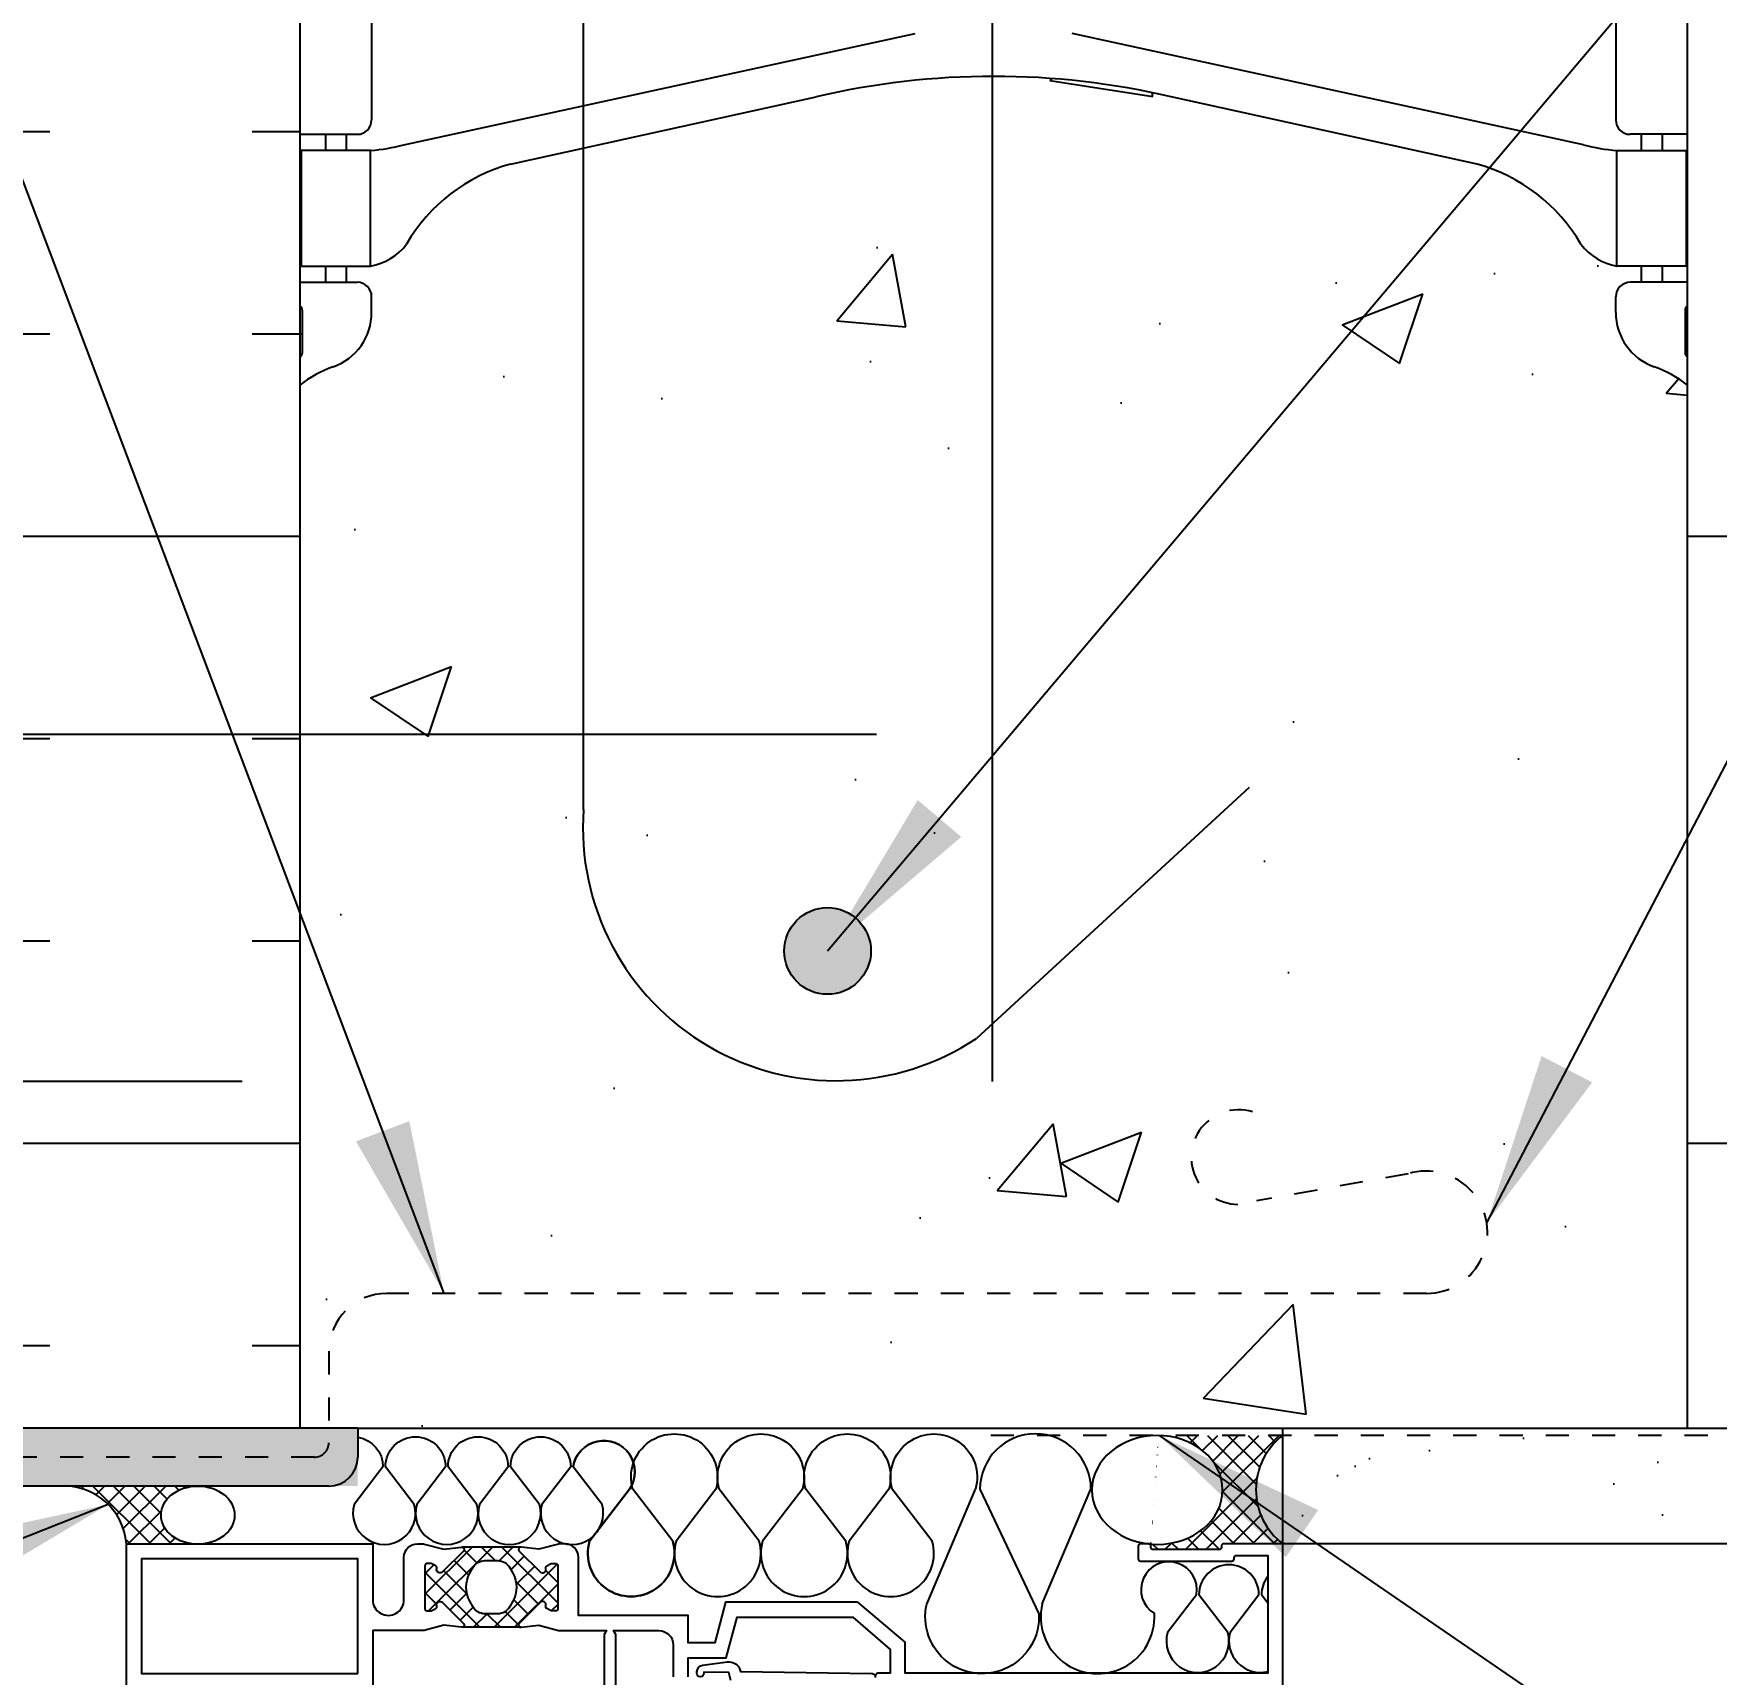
# Model space of a CAD drawing. Header units: inches. Extents: x 2671 to 2825, y 382 to 425.
# Drawn here: x 2803.74 to 2811.02, y 403.5 to 410.59 of the extents above; entities that cross this region are included whole.
import ezdxf

# ---------------------------------------------------------------- set-up
doc = ezdxf.new("R2010")
doc.units = ezdxf.units.IN
doc.header["$LTSCALE"] = 0.5
doc.header["$MEASUREMENT"] = 0
doc.linetypes.add('DASHED2', pattern=[0.375, 0.25, -0.125])
doc.linetypes.add('HIDDEN2', pattern=[0.1875, 0.125, -0.0625])
doc.layers.get('Defpoints').update_dxf_attribs({"linetype": 'CONTINUOUS'})
for name, color, linetype in [('HATCH', 12, 'CONTINUOUS'), ('LINE18', 9, 'CONTINUOUS'), ('line25', 2, 'CONTINUOUS'), ('LINE50', 5, 'CONTINUOUS'), ('LINE65', 3, 'CONTINUOUS'), ('LINE9', 9, 'CONTINUOUS'), ('TEXT', 4, 'CONTINUOUS'), ('Web_Edge', 9, 'CONTINUOUS')]:
    doc.layers.add(name, color=color, linetype=linetype)
doc.styles.add('DIM', font='romans.shx', dxfattribs={"width": 0.7})
doc.dimstyles.new('ext_12', dxfattribs={"dimscale": 12, "dimtxt": 0.09375, "dimasz": 0.09375, "dimexe": 0.09375, "dimexo": 0.0625, "dimgap": 0.0625, "dimtad": 1, "dimdec": 1, "dimzin": 3, "dimdsep": 46, "dimlunit": 4, "dimtxsty": 'DIM', "dimcen": 0.09, "dimdle": 0.09375, "dimclrt": 4, "dimadec": 0, "dimazin": 0, "dimtfac": 1, "dimtdec": 1, "dimtmove": 2, "dimatfit": 3, "dimfxl": 1, "dimfrac": 2, "dimtolj": 1, "dimtzin": 0, "dimarcsym": 0})
doc.dimstyles.new('ext_8', dxfattribs={"dimscale": 8, "dimtxt": 0.09375, "dimasz": 0.09375, "dimexe": 0.09375, "dimexo": 0.0625, "dimgap": 0.0625, "dimtad": 1, "dimdec": 1, "dimzin": 3, "dimdsep": 46, "dimlunit": 4, "dimtxsty": 'DIM', "dimcen": 0.09, "dimdle": 0.09375, "dimclrt": 4, "dimadec": 0, "dimazin": 0, "dimtfac": 1, "dimtdec": 1, "dimtmove": 2, "dimatfit": 3, "dimfxl": 1, "dimfrac": 2, "dimtolj": 1, "dimtzin": 0, "dimarcsym": 0})
pattern_1 = [(45, (84.75573298953941, -136.8278989746598), (-0.04419417382415922, 0.04419417382415922), []), (135, (84.75573298953941, -136.8278989746598), (-0.04419417382415922, -0.04419417382415922), [])]

# ---------------------------------------------------------------- blocks, each defined once
blk = doc.blocks.new('*D9')
at = {"layer": 'Defpoints', "color": 0, "transparency": 16777216}
for p in [(2798.911189494417, 407.5603447139713), (2807.887033301567, 407.5603447139713), (2805.143769549174, 406.0603447139721)]:
    blk.add_point(p, dxfattribs=at)
at = {"layer": 'TEXT', "color": 0, "lineweight": -2, "transparency": 16777216}
for p, q in [((2798.911189494417, 408.0603447139713), (2798.911189494417, 408.5603447139713)), ((2807.387033301567, 407.5603447139713), (2798.161189494417, 407.5603447139713)), ((2798.911189494417, 406.0603447139721), (2798.911189494417, 407.5603447139713)), ((2804.643769549174, 406.0603447139721), (2798.161189494417, 406.0603447139721)), ((2798.911189494417, 405.5603447139721), (2798.911189494417, 405.0603447139721))]:
    blk.add_line(p, q, dxfattribs=at)
at = {"layer": 'TEXT', "color": 0, "transparency": 16777216}
for points in [[(2798.827856161084, 408.0603447139713), (2798.994522827751, 408.0603447139713), (2798.911189494417, 407.5603447139713)], [(2798.827856161084, 405.5603447139721), (2798.994522827751, 405.5603447139721), (2798.911189494417, 406.0603447139721)]]:
    blk.add_solid(points, dxfattribs=at)
at = {"layer": 'TEXT', "color": 4, "transparency": 16777216, "insert": (2796.572518069763, 406.8103447139717), "char_height": 0.5, "attachment_point": 5, "rotation": 90, "style": 'DIM'}
blk.add_mtext('\\A1;1 1/2" \\P (38mm)MIN. \\PCOVER', dxfattribs=at)

msp = doc.modelspace()

# ---------------------------------------------------------------- hatches: boundary and pattern name
at = {"layer": 'HATCH'}
h = msp.add_hatch(dxfattribs=at)
h.set_pattern_fill('AR-CONC', color=256, scale=0.5)
h.set_pattern_definition([(49.99999999999999, (0, 0), (3.586300913003767, -0.3137606749129755), [0.375, -4.125]), (355, (0, 0), (-0.693756668065, 3.760960668500059), [0.3, -3.3]), (100.45144446, (0.298858405, -0.02614672), (2.89254423363556, 3.447199954843147), [0.3187009599999999, -3.505710559999999]), (46.18420000000001, (0, 1), (5.336206653357862, -0.8275964039653827), [0.5625, -6.1875]), (96.63563549, (0.444683725, 0.931033465), (4.673309728371142, 4.870593003872752), [0.47805171, -5.258568799999999]), (351.1841639899999, (0, 1), (4.673309725273866, 4.870593001349951), [0.45, -4.950000005]), (21, (0.5, 0.75), (2.984535260592308, -2.013094453326694), [0.375, -4.125]), (326.0000000000001, (0.5, 0.75), (1.216576659607909, 3.625750225234265), [0.3, -3.3]), (71.45144474, (0.74871127, 0.58224213), (4.201111883649856, 1.612655764031769), [0.31870095, -3.50571056]), (37.50000000000001, (0, 0), (0.06079927658645334, 1.664469269156557), [0, -3.26, 0, -3.35, 0, -3.3125]), (7.499999999999999, (0, 0), (1.315347687210743, 1.972058559411801), [0, -1.91, 0, -3.185, 0, -1.2625]), (327.5, (-1.115, 0), (2.669112180862045, -0.1127743586718988), [0, -1.25, 0, -3.9, 0, -5.175]), (317.5, (-1.615, 0), (2.915930846711931, 0.5005249116615886), [0, -1.625, 0, -2.59, 0, -3.675])])
h.paths.add_polyline_path([(2810.893769549174, 424.2901594896587), (2809.018769549175, 424.2901594896587), (2808.018769549175, 425.2901594896587), (2808.018769549175, 423.2901594896587), (2807.018769549175, 424.2901594896587), (2804.893769549174, 424.2901594896587), (2804.893769549175, 421.5087954821554, 0.08241458984416418), (2805.037106502643, 421.4296890055865, -0.3178372451770453), (2805.203773169307, 421.1939867452056), (2805.20377316931, 421.1264867451955, -0.4142135623888804), (2805.14127316931, 421.0639867451921), (2805.093773169525, 421.0639867451921), (2805.09377316952, 420.9939867451921), (2805.198773169301, 420.9939867451922, -0.1889729320646536), (2805.35464224499, 420.8991422568033, 0.1963228336434381), (2805.803773169349, 420.552882536675), (2807.125628738181, 420.2623869704203, 0.05779469062719535), (2807.893769549174, 420.1733004803273, 0.05779469062783201), (2808.661910360176, 420.2623869704225), (2809.983765928999, 420.5528825366757, 0.1963228336436892), (2810.432896853358, 420.8991422568046, -0.1889729320635346), (2810.588765929046, 420.9939867451931), (2810.693765928828, 420.9939867451931), (2810.693765928823, 421.0639867451931), (2810.646265929038, 421.0639867451931, -0.4142135623888804), (2810.583765929038, 421.1264867451965), (2810.583765929041, 421.1939867452066, -0.3178372451769549), (2810.750432595705, 421.4296890055874, 0.08241458984452765), (2810.893769549175, 421.5087954821568)])
h.paths.add_polyline_path([(2810.893769549175, 415.2901594896587), (2810.893769549175, 417.3791780082293, 0.06439757034072363), (2810.783765929061, 417.4451375334932), (2810.69376592906, 417.4451375334862), (2810.693765929057, 417.4868635934104, -0.2490694201797962), (2810.583765929041, 417.6939867451799), (2810.583765929038, 417.7614867451899, -0.4142135623888826), (2810.646265929038, 417.8239867451932), (2810.693765929036, 417.8239867451932), (2810.693765929031, 417.8939867451932), (2810.588765929048, 417.8939867451932, 0.100460415642867), (2810.195067458978, 417.8368239893454, -0.601435432093537), (2810.075563988754, 417.9417073317692, 2.182094824738066), (2809.665483834889, 417.7287979003201, -1), (2809.50205526346, 417.3202748262585, -0.2443795113557999), (2809.053647390653, 417.8410317307091, 0.05315652255471184), (2808.887807936437, 418.4551133626222, 1.553131786928004), (2808.529577837111, 418.0308086709776, -0.7355925422356836), (2808.542362707546, 417.5727620938374, -0.0827551474701404), (2807.893769549175, 417.4646730100577, -0.08275514747013131), (2807.245176390803, 417.5727620938374, -0.7355925422303802), (2807.257961261238, 418.0308086709766, 1.553131786926751), (2806.899731161911, 418.4551133626207, 0.05315652255464563), (2806.733891707695, 417.8410317307082, -0.2443795113556726), (2806.285483834889, 417.3202748262579, -1), (2806.12205526346, 417.7287979003194, 2.182094824735407), (2805.711975109595, 417.9417073317684, -0.6014354321075269), (2805.592471639367, 417.8368239893463, 0.1004604156414749), (2805.198773169302, 417.8939867451923), (2805.093773169318, 417.8939867451923), (2805.093773169313, 417.8239867451923), (2805.141273169311, 417.8239867451923, -0.4142135623890114), (2805.203773169311, 417.761486745189), (2805.203773169308, 417.6939867451787, -0.2490694201798096), (2805.093773169292, 417.4868635934093), (2805.093773169289, 417.4451375334852), (2805.003773169288, 417.445137533492, 0.06439757034013918), (2804.893769549175, 417.3791780082287), (2804.893769549175, 415.2901594896587), (2804.893769549175, 413.201140971089, 0.06439757034054484), (2805.003773169289, 413.1351814458253), (2805.093773169289, 413.1351814458321), (2805.093773169292, 413.093455385908, -0.2490694201798076), (2805.203773169308, 412.8863322341386), (2805.203773169312, 412.8188322341284, -0.4142135623890135), (2805.141273169312, 412.756332234125), (2805.093773169314, 412.756332234125), (2805.093773169318, 412.6863322341251), (2805.198773169304, 412.6863322341251, 0.1004604156414436), (2805.592471639368, 412.7434949899718, -0.6014354321055838), (2805.711975109596, 412.638611647549, 2.182094824738539), (2806.12205526346, 412.851521078998, -1), (2806.285483834889, 413.2600441530597, -0.2443795113560167), (2806.733891707696, 412.7392872486083, 0.05315652255454931), (2806.899731161912, 412.125205616697, 1.553131786931433), (2807.257961261238, 412.5495103083404, -0.7355925422351789), (2807.245176390803, 413.0075568854805, -0.08275514747013574), (2807.893769549175, 413.1156459692602, -0.08275514747013435), (2808.542362707547, 413.0075568854804, -0.7355925422309564), (2808.529577837111, 412.5495103083411, 1.553131786926347), (2808.887807936438, 412.1252056166969, 0.05315652255456391), (2809.053647390654, 412.7392872486084, -0.2443795113560351), (2809.502055263461, 413.2600441530597, -1), (2809.66548383489, 412.8515210789981, 2.182094824735782), (2810.075563988755, 412.6386116475491, -0.6014354321029037), (2810.195067458982, 412.7434949899717, 0.1004604156414065), (2810.588765929046, 412.6863322341251), (2810.693765929032, 412.6863322341251), (2810.693765929036, 412.756332234125), (2810.646265929038, 412.756332234125, -0.4142135623890198), (2810.583765929038, 412.8188322341284), (2810.583765929042, 412.8863322341386, -0.249069420179819), (2810.693765929058, 413.093455385908), (2810.693765929061, 413.1351814458321), (2810.783765929061, 413.1351814458253, 0.06439757034037456), (2810.893769549175, 413.2011409710888)])
h.paths.add_polyline_path([(2810.893769549175, 409.071523497162, 0.08241458984416165), (2810.750432595706, 409.1506299737309, -0.3178372451770339), (2810.583765929042, 409.3863322341118), (2810.583765929039, 409.4538322341219, -0.4142135623888782), (2810.646265929039, 409.5163322341252), (2810.693765928824, 409.5163322341252), (2810.693765928829, 409.5863322341253), (2810.588765929047, 409.5863322341253, -0.1889729320634346), (2810.432896853359, 409.6811767225136, 0.196322833644394), (2809.983765928998, 410.027436442643), (2808.661910360169, 410.3179320088972, 0.05779469062726921), (2807.893769549175, 410.4070184989905, 0.05779469062719756), (2807.125628738181, 410.3179320088972), (2805.803773169352, 410.027436442643, 0.1963228336441608), (2805.354642244991, 409.6811767225142, -0.1889729320640655), (2805.198773169303, 409.5863322341253), (2805.093773169521, 409.5863322341253), (2805.093773169526, 409.5163322341252), (2805.141273169311, 409.5163322341252, -0.4142135623888657), (2805.203773169311, 409.4538322341219), (2805.203773169308, 409.3863322341118, -0.3178372451769553), (2805.037106502644, 409.150629973731, 0.08241458984467735), (2804.893769549175, 409.0715234971614), (2804.893769549174, 404.5603447139717), (2805.143769915869, 404.5603447139717), (2810.893769549175, 404.5603447139714)])
h = msp.add_hatch(dxfattribs=at)
h.set_pattern_fill('AR-SAND', color=256, scale=0.05)
h.set_pattern_definition([(37.50000000000001, (84.75573298953941, -136.8278989746598), (-0.003149667905480408, 0.09634118845065794), [0, -0.07600000000000001, 0, -0.085, 0, -0.08125]), (7.499999999999999, (84.75573298953941, -136.8278989746598), (0.08848883526338636, 0.141107303261487), [0, -0.041, 0, -0.0685, 0, -0.02625]), (327.5, (84.69423298953942, -136.8278989746598), (0.1557070930875748, 0.0002829526768482471), [0, -0.025, 0, -0.09000000000000001, 0, -0.1175]), (317.5, (84.69423298953942, -136.8278989746598), (0.1503063302286147, 0.04388377824671247), [0, -0.0125, 0, -0.059, 0, -0.0675])])
h.paths.add_polyline_path([(2802.268769549175, 409.7060752056997), (2802.14377210374, 409.6435764829821), (2802.143772103738, 404.5603447139716), (2802.268769549175, 404.5603447139716)], flags=17)
h.paths.add_polyline_path([(2805.143769549174, 404.5603447139715), (2802.268769549175, 404.5603447139716), (2802.143772103738, 404.5603447139716), (2802.143772103738, 404.3728447139719), (2800.293766814901, 404.3728447139725), (2800.293766814901, 408.7185738385626), (2802.268769549175, 409.7060752056997), (2802.268769549175, 415.2901594896587), (2802.268769549174, 424.2901594896587), (2802.018769549174, 424.2901594896587), (2802.018769549174, 409.8605837028869), (2800.043766814901, 408.8730823357502), (2800.043766814901, 404.1228447139725), (2802.393772103738, 404.1228447139725), (2802.393772103738, 404.3103447139725), (2805.143769549174, 404.3103447139714)])
h = msp.add_hatch(dxfattribs=at)
h.set_pattern_fill('AR-SAND', color=256, scale=0.5)
h.set_pattern_definition([(37.50000000000001, (84.75573298953941, -136.8278989746598), (-0.03149667905480408, 0.9634118845065793), [0, -0.76, 0, -0.85, 0, -0.8125]), (7.499999999999999, (84.75573298953941, -136.8278989746598), (0.8848883526338636, 1.41107303261487), [0, -0.41, 0, -0.685, 0, -0.2625]), (327.5, (84.14073298953942, -136.8278989746598), (1.557070930875748, 0.002829526768482471), [0, -0.25, 0, -0.9, 0, -1.175]), (317.5, (84.14073298953942, -136.8278989746598), (1.503063302286147, 0.4388377824671247), [0, -0.125, 0, -0.59, 0, -0.675])])
h.paths.add_polyline_path([(2814.018769549175, 404.5603447139713), (2813.518769549175, 404.5603447139713), (2809.143735898854, 404.5603447139715), (2809.143735898854, 404.060489083828), (2814.018769549175, 404.0603447139713)])
h.paths.add_polyline_path([(2814.018769549175, 424.2901594896587), (2813.518769549174, 424.2901594896587), (2813.518769549175, 415.2901594896587), (2813.518769549175, 406.0603447139713), (2813.518769549175, 404.5603447139713), (2814.018769549175, 404.5603447139713)])
h = msp.add_hatch(dxfattribs=at)
h.set_pattern_fill('INSUL', color=256, scale=7, style=0)
h.set_pattern_definition([(0, (-0.5642642526572672, -6.333677147439062), (0, 2.625), []), (0, (-0.5642642526572672, -5.458677147439062), (0, 2.625), [0.875, -0.875]), (0, (-0.5642642526572672, -4.583677147439062), (0, 2.625), [0.875, -0.875])])
edge = h.paths.add_edge_path()
edge.add_arc((2804.883773169588, 409.210262175748), 0.02000000000018555, 5.536719527299283e-09, 60.011975509346485, ccw=False)
edge.add_line((2804.903773169588, 409.2102621757499), (2804.903773169573, 409.3963322341266))
edge.add_line((2804.903773169573, 409.3963322341266), (2804.90377305434, 409.3964001261138))
edge.add_arc((2804.883773169573, 409.3963322341252), 0.01999999999993334, 0.1944965941205106, 60.01197546078606)
edge.add_line((2804.893769549175, 409.4136548319347), (2804.893769549175, 415.2901594896587))
edge.add_line((2804.893769549175, 415.2901594896587), (2804.206269549175, 415.2901594896587))
edge.add_line((2804.206269549175, 415.2901594896587), (2804.206269549175, 414.7901594896587))
edge.add_line((2804.206269549175, 414.7901594896587), (2802.706269549175, 414.7901594896587))
edge.add_line((2802.706269549175, 414.7901594896587), (2802.706269549175, 415.2901594896587))
edge.add_line((2802.706269549175, 415.2901594896587), (2802.268769549175, 415.2901594896587))
edge.add_line((2802.268769549175, 415.2901594896587), (2802.268769549175, 404.5603447139716))
edge.add_line((2802.268769549175, 404.5603447139716), (2804.893769915869, 404.5603447139717))
edge.add_line((2804.893769915869, 404.5603447139717), (2804.893769549175, 409.2275847735662))
edge = h.paths.add_edge_path()
edge.add_line((2813.518769549175, 415.2901594896587), (2813.081269549175, 415.2901594896587))
edge.add_line((2813.081269549175, 415.2901594896587), (2813.081269549175, 414.7901594896587))
edge.add_line((2813.081269549175, 414.7901594896587), (2811.581269549175, 414.7901594896587))
edge.add_line((2811.581269549175, 414.7901594896587), (2811.581269549175, 415.2901594896587))
edge.add_line((2811.581269549175, 415.2901594896587), (2811.143769549175, 415.2901594896587))
edge.add_line((2811.143769549175, 415.2901594896587), (2810.893769549175, 415.2901594896587))
edge.add_line((2810.893769549175, 415.2901594896587), (2810.893769549175, 409.3790096363159))
edge.add_arc((2810.903765928776, 409.3963322341245), 0.01999999999936565, 179.9999999936491, 240.01197545835538, ccw=False)
edge.add_line((2810.883765928776, 409.3963322341267), (2810.883765928761, 409.2102621757501))
edge.add_line((2810.883765928761, 409.2102621757501), (2810.883766113893, 409.2101761221801))
edge.add_arc((2810.903765928762, 409.2102621757479), 0.01999999999996728, 180.2465260729262, 240.0119755056247)
edge.add_line((2810.893769549175, 409.1929395779307), (2810.893769549175, 404.5603447139715))
edge.add_line((2810.893769549175, 404.5603447139715), (2813.518769549175, 404.5603447139713))
edge.add_line((2813.518769549175, 404.5603447139713), (2813.518769549175, 415.2901594896587))
h = msp.add_hatch(dxfattribs=at)
h.set_pattern_fill('ANSI37', color=256, scale=0.5)
h.set_pattern_definition(pattern_1)
edge = h.paths.add_edge_path()
edge.add_line((2809.143735898854, 404.5290947139714), (2808.608822334702, 404.5290947139714))
edge.add_ellipse((2808.601356865939, 404.2936434896908), major_axis=(0.2825336774749303, 0), ratio=0.8336473878611741, start_angle=623.0829798558104, end_angle=808.4858808845431, ccw=False)
edge.add_arc((2808.563735898854, 404.0504928596289), 0.009999999999875442, 0, 68.93084636959458, ccw=False)
edge.add_line((2808.573735898854, 404.0504928596289), (2808.573735898854, 404.0454928596289))
edge.add_arc((2808.583735898854, 404.0454928596289), 0.01000000000010282, 180, 270)
edge.add_line((2808.583735898854, 404.0354928596288), (2808.868735898854, 404.0354928596288))
edge.add_arc((2808.868735898854, 404.0454928596288), 0.00999999999993584, 270, 360)
edge.add_line((2808.878735898853, 404.0454928596288), (2808.878735898853, 404.0504928596288))
edge.add_arc((2808.888735898854, 404.0504928596288), 0.01000000000010548, 90, 180, ccw=False)
edge.add_line((2808.888735898854, 404.0604928596289), (2809.143735898854, 404.0604928596289))
edge.add_arc((2809.322365502067, 404.2947937868), 0.2946276626821766, 127.3216770494383, 232.6783229505348, ccw=False)
h = msp.add_hatch(dxfattribs=at)
h.set_pattern_fill('ANSI37', color=256, scale=0.5)
h.set_pattern_definition(pattern_1)
edge = h.paths.add_edge_path()
edge.add_ellipse((2804.452206735214, 404.1845198787209), major_axis=(0.1591748401361159, 0), ratio=0.7904819325918538, start_angle=-270, end_angle=-99.28813868702753, ccw=False)
edge.add_line((2804.452206735217, 404.3103447139717), (2803.888045167653, 404.310344713972))
edge.add_arc((2803.872190339829, 404.0383734838526), 0.2724329744688692, 4.625825487410509, 86.66366272043291, ccw=False)
edge.add_line((2804.143735898851, 404.0603447139717), (2804.426515992453, 404.0603447139717))
h.paths.add_polyline_path([(2804.576878141652, 404.2627483213752), (2804.575861285883, 404.2637287478847), (2804.579841895124, 404.2596992881599)])
h = msp.add_hatch(dxfattribs=at)
h.set_pattern_fill('ANSI37', color=256, scale=0.5, style=0)
h.set_pattern_definition([(45, (84.75573298953896, -117.5571097217352), (-0.04419417382415922, 0.04419417382415922), []), (135, (84.75573298953896, -117.5571097217352), (-0.04419417382415922, -0.04419417382415922), [])])
h.paths.add_polyline_path([(2805.398805692504, 402.9014579628036), (2805.398805692504, 402.6545277564556, -0.973119193628529), (2805.208876954292, 402.649351804189), (2805.208735913727, 402.9014047900163, -1.000279793165599)])
h.paths.add_polyline_path([(2805.216235898852, 402.7779928596296, 1), (2805.391305692504, 402.7779928596296, 1)], flags=16)
h.paths.add_polyline_path([(2806.569635363157, 402.5600254454819), (2806.694529232394, 402.5600254454819, -0.3927408574796724), (2806.675064681498, 402.534303695538), (2806.398805692504, 402.4233259167902), (2806.398805692504, 402.5278958414432, 0.3145636000813645), (2806.452678444407, 402.8711741742525), (2806.456713935928, 402.897686403054), (2806.48318314308, 402.897686403054, -0.1494430697769666), (2806.585668457574, 402.7786225295667), (2806.585668457574, 402.7780254454817, 0.1929134893777459), (2806.59397075605, 402.7573080675456, -0.08922647140676533), (2806.608269311807, 402.6632550736933), (2806.589388522155, 402.6599258810605, 0.31529878887884), (2806.586792811514, 402.6573301704195)])
h.paths.add_polyline_path([(2805.931893463763, 403.9388815946195, 0.7725978076390988), (2805.95693629818, 403.9535619152092, -0.343148791993915), (2805.961560453313, 403.9649379818284), (2805.977729035664, 403.974272917201, -0.1316524975867668), (2805.981729035664, 403.9753447139708), (2806.000585442125, 403.9753447139708, -0.414213562373095), (2806.008585442125, 403.9673447139708), (2806.008585442125, 403.7783447139708, -0.414213562373095), (2806.000585442125, 403.7703447139708), (2805.981729035664, 403.7703447139708, -0.1316524975867363), (2805.977729035664, 403.7714165107406), (2805.961560453313, 403.7807514461132, -0.3431487919940244), (2805.95693629818, 403.7921275127323, 0.7725978076389638), (2805.931893463763, 403.8068078333221), (2805.824490727611, 403.69940509717), (2805.617981070095, 403.69940509717), (2805.510578333943, 403.8068078333221, 0.7725978076393586), (2805.485535499526, 403.7921275127323, -0.3431487919941011), (2805.480911344393, 403.7807514461132), (2805.464742762042, 403.7714165107406, -0.1316524975865104), (2805.460742762042, 403.7703447139708), (2805.441886355581, 403.7703447139708, -0.414213562373095), (2805.433886355581, 403.7783447139708), (2805.433886355581, 403.9673447139708, -0.414213562373095), (2805.441886355581, 403.9753447139708), (2805.460742762042, 403.9753447139708, -0.1316524975865104), (2805.464742762042, 403.974272917201), (2805.480911344393, 403.9649379818284, -0.343148791994153), (2805.485535499526, 403.9535619152092, 0.7725978076392856), (2805.510578333943, 403.9388815946195), (2805.617981070095, 404.0462843307715), (2805.824490727611, 404.0462843307715)])
h.paths.add_polyline_path([(2805.748897209982, 403.7578447139709), (2805.69372504398, 403.7578447139709, -0.3238484292968788), (2805.636733967087, 403.7990825937641, -0.326501620107139), (2805.63673396732, 403.9466068320194, -0.3238484397582524), (2805.693725044923, 403.9878447139708), (2805.748897209982, 403.9878447139708, -0.3238484345287045), (2805.80588828723, 403.9466068330984, -0.3265016201076595), (2805.80588828723, 403.7990825948428, -0.3238484345260935)], flags=16)
at = {"layer": 'LINE65'}
msp.add_hatch(color=256, dxfattribs=at).paths.add_polyline_path([(2807.362798244097, 406.6244552280673, 1), (2806.987798244097, 406.6244552280673, 1)])

# ---------------------------------------------------------------- linework, layer by layer
at = {"layer": 'HATCH', "linetype": 'HIDDEN2'}
msp.add_line((2804.893769915869, 404.8573335040662), (2804.893769915869, 404.8573335040662), dxfattribs=at)
msp.add_line((2804.893769915869, 404.8573335040662), (2804.893769915869, 404.8573335040662), dxfattribs=at)
at = {"layer": 'HATCH', "color": 4, "linetype": 'DASHED2', "ltscale": 0.5}
msp.add_line((2813.581269549175, 404.5290947139714), (2807.864420774739, 404.5290947139714), dxfattribs=at)
at = {"layer": 'HATCH'}
for p, q in [((2808.10370003083, 403.8002813817886), (2808.314398631618, 404.2965633949811)), ((2805.848632863234, 404.0462843307715), (2805.593838934471, 404.0462843307715)), ((2808.770401572626, 403.8397971153574), (2808.646056573401, 403.6771340391559)), ((2808.905925635701, 403.6771340391559), (2808.781101286349, 403.8397200303762)), ((2809.040970348649, 403.8397200303762), (2808.916625349424, 403.6770569541746)), ((2809.078735898854, 403.8043891998277), (2809.051670062372, 403.8396429453949)), ((2805.848632863234, 403.69940509717), (2805.593838934471, 403.69940509717))]:
    msp.add_line(p, q, dxfattribs=at)
for points in [[(2805.143769549174, 404.5218224612353, -0.3677135428508029), (2805.252832920517, 404.3935751334914), (2805.128487921292, 404.2309120572899, 1.331509838654881), (2805.388356983592, 404.2309120572899), (2805.26353263424, 404.3934980485101)], [(2805.26353263424, 404.3934980485101, -1), (2805.52340169654, 404.3934980485101), (2805.399056697314, 404.2308349723086, 1.331509838654881), (2805.658925759614, 404.2308349723086), (2805.534101410262, 404.3934209635288)], [(2805.534101410262, 404.3934209635288, -1), (2805.793970472562, 404.3934209635288), (2805.669625473337, 404.2307578873273, 1.331509838654881), (2805.929494535637, 404.2307578873273), (2805.804670186285, 404.3933438785475)], [(2805.804670186285, 404.3933438785475, -1), (2806.064539248585, 404.3933438785475), (2805.94019424936, 404.230680802346, 1.331509838654881), (2806.20006331166, 404.230680802346), (2806.075238962308, 404.3932667935662)], [(2806.505607503006, 404.0719201806936, -1.331509838655778), (2806.146265786749, 404.0719201806936), (2806.318207552476, 404.2968474131101, 1.25386884222624), (2806.075238962308, 404.3932667935662, -1.253868842176588), (2806.318207552476, 404.2968474131098), (2806.146265786749, 404.0719201806936, 1.331509838655574), (2806.505607503006, 404.0719201806934), (2806.333002901559, 404.2967408215474, -1.331509838655574), (2806.692344617815, 404.2967408215472), (2806.520402852088, 404.0718135891308, 1.331509838655574), (2806.879744568344, 404.0718135891306), (2806.707139966898, 404.2966342299845, -1.331509838655574), (2807.066481683155, 404.2966342299844), (2806.894539917427, 404.0717069975681, 1.331509838655574), (2807.253881633683, 404.071706997568), (2807.081277032237, 404.2965276384218, -1.331509838655574), (2807.440618748493, 404.2965276384217), (2807.268676982766, 404.0716004060054, 1.331509838655574), (2807.628018699022, 404.0716004060051), (2807.455414097576, 404.296421046859, -1.331509838655574), (2807.814755813832, 404.296421046859)], [(2808.314398631618, 404.2965633949811, 1), (2807.83451432105, 404.2965633949811), (2808.089232349037, 403.7583617716252, -1.151765177323539), (2807.604057213044, 403.8001390336665), (2807.814755813832, 404.296421046859)]]:
    msp.add_lwpolyline(points, format="xyb", dxfattribs=at)
msp.add_lwpolyline([(2805.801463450181, 403.7889173844808, -0.2734560415951634), (2805.748897209982, 403.7578447139709), (2805.69372504398, 403.7578447139709, -0.2734560397667185), (2805.641158803979, 403.7889173841231), (2805.628137515393, 403.8125794429617, -0.2569805071132461), (2805.628137515393, 403.9331099825032), (2805.641158804528, 403.956772043103, -0.2734560434246889), (2805.693725044923, 403.9878447139708), (2805.748897209982, 403.9878447139708, -0.2734560415960702), (2805.801463450181, 403.9567720434608), (2805.814484739041, 403.9331099837414, -0.2569805071137504), (2805.81448473904, 403.8125794441996)], format="xyb", close=True, dxfattribs=at)
for centre, radius, start, end in [((2808.651554147322, 403.8618623913562), 0.1208783971866071, 349.4821929914308, 238.766354185588), ((2808.911035817499, 403.8397200303762), 0.1299345311499565, 0, 180), ((2809.181545412023, 403.8397200303762), 0.1299345311499565, 142.3016256128892, 180), ((2808.343326294456, 403.7450020037322), 0.2459198159109607, 167.0096944087142, 3.147381455982754), ((2808.775991104551, 403.6394216642418), 0.1352967316930542, 163.8150857362004, 16.18491426379957), ((2809.046559880574, 403.6393445792605), 0.1352967316930542, 163.8150857362004, 283.7578014414954)]:
    msp.add_arc(centre, radius, start, end, dxfattribs=at)
at = {"layer": 'LINE18'}
for points in [[(2804.143735898851, 403.4353447139698), (2804.143735898851, 404.0603447139717), (2805.208735898852, 404.0603447139716), (2805.208735898852, 403.8186965683145, 1.000000000003211), (2805.343735898852, 403.8186965683145), (2805.343735898852, 404.0023447139714, -0.4142135623740909), (2805.401735898852, 404.0603447139716), (2805.424528279053, 404.0603447139716, -0.06554346281528432), (2805.43099875518, 404.0594928596288), (2805.515782038507, 404.0367752473297), (2805.592620241037, 404.0462097922879, -0.7132930678969658), (2805.600910002283, 404.0292132629596), (2805.510578333943, 403.9388815946195, -0.7725978076383387), (2805.485535499526, 403.9535619152092, 0.3431487919937011), (2805.480911344393, 403.9649379818284), (2805.464742762042, 403.974272917201, 0.1316524975860435), (2805.460742762042, 403.9753447139708), (2805.441886355581, 403.9753447139708, 0.4142135623731601), (2805.433886355581, 403.9673447139708), (2805.433886355581, 403.7783447139708, 0.4142135623731601), (2805.441886355581, 403.7703447139708), (2805.460742762042, 403.7703447139708, 0.1316524975860434), (2805.464742762042, 403.7714165107406), (2805.480911344393, 403.7807514461132, 0.3431487919942176), (2805.485535499526, 403.7921275127323, -0.7725978076396093), (2805.510578333943, 403.8068078333221), (2805.600910002283, 403.7164761649819, -0.7132930678969659), (2805.592620241037, 403.6994796356537), (2805.515782038507, 403.7089141806118), (2805.430998755186, 403.6861965683142, -0.06554346281523721), (2805.424528279058, 403.6853447139715), (2805.208735898852, 403.6853447139715), (2805.208735898852, 403.0503447139716)], [(2809.143735898854, 403.4354928596263), (2809.143735898854, 404.0604928596289), (2808.888735898854, 404.0604928596289, 0.414213562373043), (2808.878735898853, 404.0504928596289), (2808.878735898853, 404.0454928596289, -0.414213562372991), (2808.868735898854, 404.0354928596288), (2808.583735898854, 404.0354928596288, -0.4142135623731992), (2808.573735898854, 404.0454928596288), (2808.573735898854, 404.0504928596288, 0.4142135623731992), (2808.563735898854, 404.0604928596288), (2808.528735898853, 404.0604928596288, 0.4142135623730951), (2808.518735898854, 404.0504928596288), (2808.518735898854, 403.9954928596288, 0.4142135623730951), (2808.528735898853, 403.9854928596288), (2808.923735898853, 403.9854928596288, 0.4142135623730951), (2808.933735898854, 403.9954928596288), (2808.933735898854, 404.0004928596288, -0.4142135623730951), (2808.943735898853, 404.0104928596288), (2809.078735898854, 404.0104928596288), (2809.078735898854, 403.500492859629), (2807.510432165929, 403.500492859629), (2807.510432165929, 403.6346681539342), (2807.306767835273, 403.8087022695181), (2806.734519808622, 403.8087022695181), (2806.687428468691, 403.6329549963002), (2806.57276906344, 403.6329549963002), (2806.57276906344, 403.7503447139715), (2806.098735898854, 403.7503447139715), (2806.098735898855, 404.0023447139715, 0.4142135623740908), (2806.040735898855, 404.0603447139716), (2806.017943518655, 404.060344713972, 0.06554346281804448), (2806.011473042527, 404.0594928596291), (2805.926689759199, 404.0367752473297), (2805.849851556668, 404.0462097922879, 0.7132930678969379), (2805.841561795423, 404.0292132629596), (2805.931893463763, 403.9388815946195, 0.7725978076385306), (2805.95693629818, 403.9535619152092, -0.3431487919936307), (2805.961560453313, 403.9649379818284), (2805.977729035664, 403.974272917201, -0.1316524975860437), (2805.981729035664, 403.9753447139708), (2806.000585442125, 403.9753447139708, -0.4142135623731601), (2806.008585442125, 403.9673447139708), (2806.008585442125, 403.7783447139708, -0.4142135623731601), (2806.000585442125, 403.7703447139708), (2805.981729035664, 403.7703447139708, -0.1316524975860435), (2805.977729035664, 403.7714165107406), (2805.961560453313, 403.7807514461132, -0.3431487919941411), (2805.95693629818, 403.7921275127323, 0.7725978076394043), (2805.931893463763, 403.8068078333221), (2805.841561795423, 403.7164761649819, 0.713293067896942), (2805.849851556668, 403.6994796356537), (2805.926689759199, 403.7089141806118), (2806.011473042517, 403.6861965683152, 0.06554346281272118), (2806.017943518644, 403.6853447139724), (2806.219755840125, 403.6853447139704), (2806.209755840125, 403.6680242058947), (2806.209755840125, 403.4354928596279)], [(2806.57276906344, 403.4854928596279), (2806.57276906344, 403.5679549963003), (2806.737304722909, 403.5679549963003), (2806.78439606284, 403.7437022695182), (2807.28439606284, 403.7437022695182), (2807.445432165929, 403.6029549963002), (2807.445432165929, 403.5004928596289), (2807.393284415987, 403.5004928596289, 0.3639702342661525), (2807.383436338457, 403.4922293414056)], [(2806.259755840125, 403.4354928596279), (2806.259755840125, 403.6680242058947), (2806.249755840124, 403.6853447139721), (2806.44576906344, 403.6853447139716, -0.4142135623722979), (2806.50776906344, 403.6233447139716), (2806.50776906344, 403.4854928596278)], [(2806.756529802211, 403.4698362825987), (2806.7479371359, 403.5038357538135), (2806.640456300356, 403.5053678380473), (2806.640385035158, 403.5003683459458, -0.9999999999999848), (2806.61038808255, 403.5007959371338), (2806.610475519855, 403.5069299566484, -0.3727193515204652), (2806.636599392918, 403.5362513024975), (2806.656638613968, 403.5388602527621), (2806.742341098282, 403.5500180476964, -0.3800361709519329), (2806.797272064153, 403.5126877547322), (2806.798425125095, 403.5081253219695), (2807.366765456258, 403.500023921786, -0.4577045202689281), (2807.381359047616, 403.4826293462229)]]:
    msp.add_lwpolyline(points, format="xyb", dxfattribs=at)
msp.add_lwpolyline([(2805.143735898851, 403.5003447139699), (2805.143735898851, 403.9953447139716), (2804.208735898852, 403.9953447139716), (2804.208735898852, 403.5003447139699)], close=True, dxfattribs=at)
at = {"layer": 'line25'}
for p, q in [((2804.893769549175, 415.2901594896587), (2804.893769549174, 404.5603447139713)), ((2810.893769549175, 404.5603447139715), (2810.893769549175, 415.2901594896587))]:
    msp.add_line(p, q, dxfattribs=at)
at = {"layer": 'line25', "color": 12}
for centre, radius, start, end in [((2809.322365502067, 404.2947937868), 0.2946276626821576, 127.3216770494382, 232.6783229505344), ((2803.872190339829, 404.0383734838526), 0.2724329744688597, 4.625825487410727, 93.33633727880205)]:
    msp.add_arc(centre, radius, start, end, dxfattribs=at)
at = {"layer": 'line25', "color": 12, "extrusion": (0, 0, -1)}
msp.add_ellipse((2808.601356865939, 404.2936434896908), major_axis=(0.2825336774749303, 0), ratio=0.8336473878611741, start_param=-10.99557428756428, end_param=-4.71238898038469, dxfattribs=at)
at = {"layer": 'line25', "color": 12}
msp.add_ellipse((2804.452206735214, 404.1845198787209), major_axis=(0.1591748401361158, 0), ratio=0.7904819325918538, start_param=-7.853981633974483, end_param=-1.570796326794897, dxfattribs=at)
at = {"layer": 'LINE50', "linetype": 'DASHED2', "ltscale": 0.5}
for p, q in [((2809.686013109551, 405.6606552529244), (2809.030972451295, 405.5441550078809)), ((2809.76523787602, 405.1433146691313), (2805.268769549174, 405.1433146691313)), ((2805.018769549174, 404.8933146691312), (2805.018769549174, 404.4978447139716)), ((2804.956269549174, 404.4353447139716), (2802.331272103738, 404.4353447139727))]:
    msp.add_line(p, q, dxfattribs=at)
at = {"layer": 'LINE50'}
msp.add_line((2804.893769915869, 404.5603447139717), (2802.268769549175, 404.5603447139716), dxfattribs=at)
at = {"layer": 'LINE50', "linetype": 'DASHED2', "ltscale": 0.5}
for centre, radius, start, end in [((2808.952276050386, 405.7328488201333), 0.204446761525902, 72.81923530579691, 292.6390026401233), ((2809.76438853842, 405.4079210761022), 0.2646077700756188, 270.1839082177303, 107.2291928622929), ((2805.268769549174, 404.8933146691312), 0.2500000000001137, 90, 180), ((2804.956269549174, 404.4978447139716), 0.0625, 270, 0)]:
    msp.add_arc(centre, radius, start, end, dxfattribs=at)
at = {"layer": 'LINE65'}
for p, q in [((2807.887033301567, 423.4218957372661), (2807.887033301567, 406.0603447139713)), ((2806.119976012055, 407.2365205649885), (2806.119976012056, 420.3674354465415)), ((2808.998570974573, 407.3308060908244), (2807.81881902192, 406.2465223866463))]:
    msp.add_line(p, q, dxfattribs=at)
msp.add_circle((2807.175298244097, 406.6244552280673), 0.1875, dxfattribs=at)
msp.add_arc((2807.212304508272, 407.1583513783551), 1.095121895218011, 175.9067785202272, 303.6303640567816, dxfattribs=at)
at = {"layer": 'LINE9'}
for p, q in [((2805.143769915869, 404.5603447139717), (2804.893769915869, 404.5603447139717)), ((2805.143769549174, 404.5603447139713), (2805.143769549174, 404.4353447139725)), ((2805.143769915869, 404.5603447139717), (2813.518769549175, 404.5603447139713)), ((2809.143735898854, 404.0604928596289), (2809.143735898854, 404.5603447139715)), ((2805.018769549174, 404.3103447139725), (2802.393772103738, 404.3103447139725)), ((2814.018769549175, 404.0603447139713), (2809.016235898854, 404.0604928596289))]:
    msp.add_line(p, q, dxfattribs=at)
msp.add_arc((2805.018769549174, 404.4353447139725), 0.125, 270, 0, dxfattribs=at)
at = {"layer": 'Web_Edge'}
for p, q in [((2805.203773169312, 410.7538322341252), (2805.203773169312, 410.2188322341251)), ((2810.583765929038, 410.7538322341252), (2810.583765929038, 410.2188322341251)), ((2805.342773045473, 410.1101349076498), (2807.554008292131, 410.5916928626684)), ((2810.444766052877, 410.1101349076498), (2808.233530806219, 410.5916928626684)), ((2805.803773169353, 410.0274364426432), (2807.125628738184, 410.3179320088979)), ((2809.983765928997, 410.0274364426432), (2808.661910360166, 410.3179320088979)), ((2804.893769549175, 410.1563322341251), (2805.141273169312, 410.1563322341251)), ((2805.003773169288, 410.1563322341251), (2805.003773169288, 410.0863322341253)), ((2805.093773169483, 410.1563322341252), (2805.093773169488, 410.0863322341253)), ((2810.893769549175, 410.1563322341251), (2810.646265929038, 410.1563322341251)), ((2810.693765928866, 410.1563322341252), (2810.693765928862, 410.0863322341253)), ((2810.783765929062, 410.1563322341251), (2810.783765929062, 410.0863322341253)), ((2805.003773169288, 409.5863322341253), (2805.003773169288, 409.5163322341252)), ((2805.093773169521, 409.5863322341253), (2805.093773169526, 409.5163322341252)), ((2810.693765928829, 409.5863322341253), (2810.693765928824, 409.5163322341252)), ((2810.783765929062, 409.5863322341253), (2810.783765929062, 409.5163322341252)), ((2804.893769549175, 409.5163322341252), (2805.141273169311, 409.5163322341252)), ((2805.203773169308, 409.3863322341062), (2805.203773169311, 409.4538322341224)), ((2810.583765929042, 409.3863322341062), (2810.583765929039, 409.4538322341224)), ((2810.893769549175, 409.5163322341252), (2810.646265929039, 409.5163322341252)), ((2804.903773169573, 409.3963322341266), (2804.903773169588, 409.2102621757501)), ((2810.883765928776, 409.3963322341266), (2810.883765928761, 409.2102621757501))]:
    msp.add_line(p, q, dxfattribs=at)
for points in [[(2804.898773169473, 409.5863322341253), (2805.198773169473, 409.5863322341253), (2805.198773169473, 410.0863322341253), (2804.898773169473, 410.0863322341253)], [(2810.888765928877, 409.5863322341253), (2810.588765928876, 409.5863322341253), (2810.588765928876, 410.0863322341253), (2810.888765928877, 410.0863322341253)]]:
    msp.add_lwpolyline(points, close=True, dxfattribs=at)
for centre, radius, start, end in [((2807.893769549175, 407.0508603003325), 3.356158198657952, 90, 103.2308491601994), ((2807.893769549175, 407.0508603003325), 3.356158198657952, 76.76915083980063, 90), ((2805.141273169312, 410.2188322341251), 0.0625, 270.000000000026, 0), ((2810.646265929038, 410.2188322341251), 0.0625, 180, 269.9999999999739), ((2805.108124408349, 411.0822151600446), 1, 275.2009309210831, 283.5709120470356), ((2810.679414690001, 411.0822151600446), 1, 256.4290879529645, 264.7990690789169), ((2806.003144578156, 409.3044211998221), 0.75, 105.4161908857179, 149.8450195337009), ((2809.784394520193, 409.3044211998221), 0.75, 30.15498046629908, 74.58380911428206), ((2805.155714825033, 409.8325962773567), 0.25, 279.9176977788202, 322.7223381652115), ((2810.631824273317, 409.8325962773567), 0.25, 217.2776618347884, 260.0823022211798), ((2805.141273169311, 409.4538322341252), 0.0625, 359.9999999973945, 90), ((2810.646265929039, 409.4538322341252), 0.0625, 90, 180.0000000026055), ((2804.883773169573, 409.3963322341251), 0.02, 4.435881447580989e-09, 60.01197545934397), ((2804.953773169308, 409.3863322341252), 0.25, 289.4712206353013, 359.9999999956358), ((2810.833765929042, 409.3863322341252), 0.25, 180.0000000043642, 250.5287793646986), ((2810.903765928776, 409.3963322341251), 0.02, 119.988024540656, 179.9999999955706), ((2805.203773169318, 408.6792254529423), 0.6, 121.0729509072368, 121.1093262763514), ((2804.883773169588, 409.2102621757484), 0.02, 301.0729509076617, 4.72248759103703e-09), ((2810.903765928762, 409.2102621757484), 0.02, 179.9999999952775, 238.9270490923383), ((2810.583765929032, 408.6792254529423), 0.6, 58.89067372364862, 58.92704909276314), ((2805.203773169318, 408.6792254529423), 0.5, 109.4712206353013, 128.316663199572), ((2810.583765929032, 408.6792254529423), 0.5, 51.68333680042799, 70.52877936469864)]:
    msp.add_arc(centre, radius, start, end, dxfattribs=at)

# ---------------------------------------------------------------- dimensions: what is measured, and where the dimension line sits
at = {"layer": 'TEXT'}
dim = msp.add_linear_dim(base=(2798.911189494417, 407.5603447139713), p1=(2805.143769549174, 406.0603447139721), p2=(2807.887033301567, 407.5603447139713), angle=90, text='<> \\P (38mm)MIN. \\PCOVER', dimstyle='ext_8', override={"dimtxt": 0.0625, "dimasz": 0.0625}, dxfattribs=at)
dim.commit()
dim.dimension.update_dxf_attribs({"geometry": '*D9', "text_midpoint": (2796.572518069763, 406.8103447139717), "dimtype": 160})

# ---------------------------------------------------------------- leaders
for points in [[(2807.175298244097, 406.6244552280673), (2815.85129524554, 416.8927981234323), (2820.670505388024, 416.8927981234323)], [(2805.517003712597, 405.1433146691313), (2801.243689308757, 416.4329109747379), (2799.180822821764, 416.4329109747379)], [(2810.025947123859, 405.4479757683077), (2814.35274155924, 413.7532590074974), (2816.025660802623, 413.7532590074974)], [(2808.608822334702, 404.5290947139714), (2813.998182663574, 400.8321497424275), (2816.436893027596, 400.8321497424275)], [(2804.065057343973, 404.2307846173408), (2801.145261363444, 403.0798247621566), (2799.088507683899, 403.0798247621566)]]:
    msp.add_leader(points, dimstyle='ext_12', override={"dimasz": 0.0625, "dimgap": 0.0625, "dimtad": 0}, dxfattribs=at)

doc.saveas('drawing.dxf')
